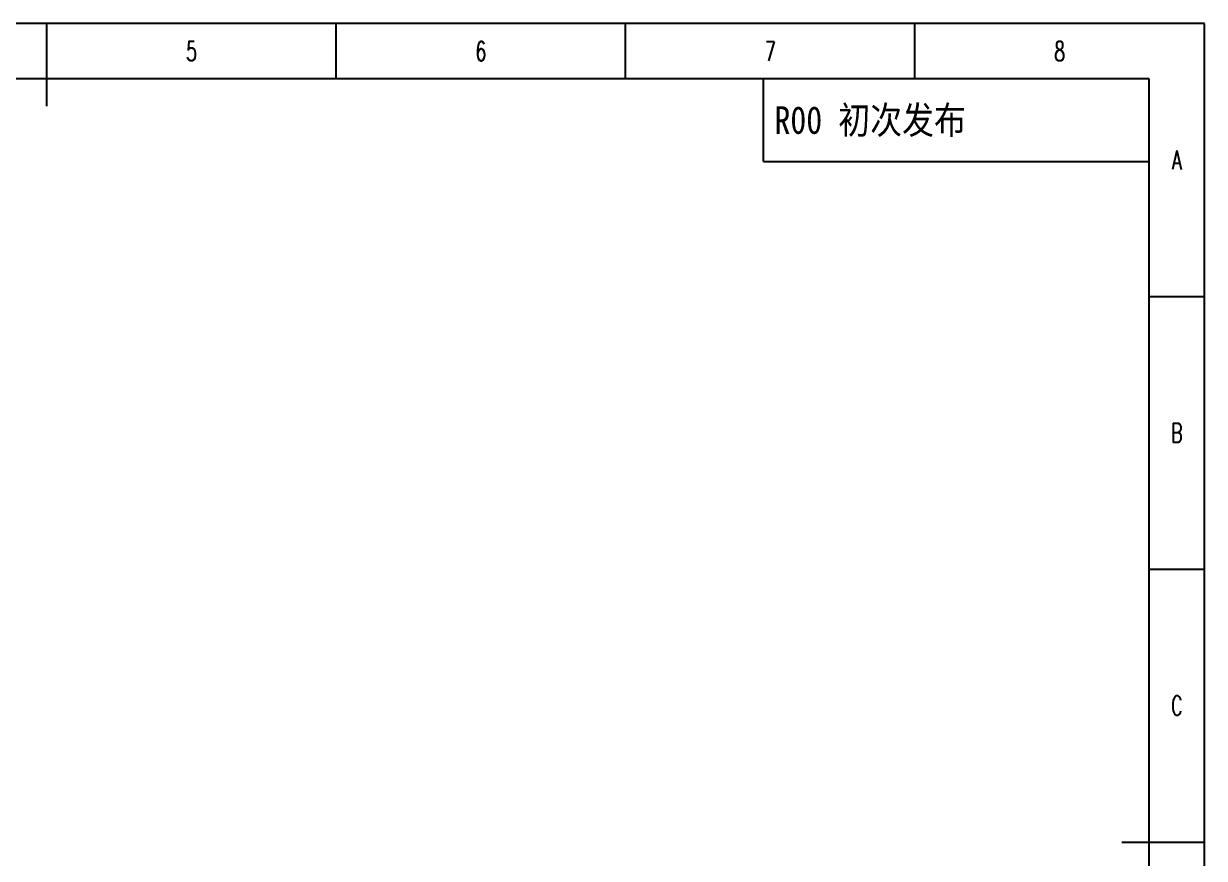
# Model space of a CAD drawing. Header units: millimetres. Extents: x 0 to 420, y 0 to 297.
# Drawn here: x 205.8 to 420, y 145.5 to 297 of the extents above; entities that cross this region are included whole.
import ezdxf
from ezdxf.enums import TextEntityAlignment as Align

# ---------------------------------------------------------------- set-up
doc = ezdxf.new("R2010")
doc.units = ezdxf.units.MM
doc.layers.add('PDM_Title', color=7, linetype='Continuous')
doc.styles.add('HZ', font='TXT.SHX', dxfattribs={"width": 0.667, "bigfont": 'HZTXT.SHX'})
doc.styles.add('pdmHT', font='SIMHEI.TTF')

# ---------------------------------------------------------------- blocks, each defined once
blk = doc.blocks.new('FitPDM_DWGFrame')
at = {"layer": 'PDM_Title', "color": 2}
for p, q in [((420, 297), (0, 297)), ((262.5, 287), (262.5, 297)), ((315, 287), (315, 297)), ((367.5, 287), (367.5, 297)), ((420, 0), (420, 297)), ((410, 247.5), (420, 247.5)), ((410, 198), (420, 198))]:
    blk.add_line(p, q, dxfattribs=at)
at = {"layer": 'PDM_Title', "color": 0}
for p, q in [((210, 282), (210, 297)), ((410, 287), (25, 287)), ((340, 272), (340, 287)), ((410, 10), (410, 287)), ((340, 272), (410, 272)), ((405, 148.5), (420, 148.5))]:
    blk.add_line(p, q, dxfattribs=at)
at = {"layer": 'PDM_Title', "color": 2, "style": 'HZ', "width": 0.667}
for s, p in [('5', (236.25, 292)), ('6', (288.75, 292)), ('7', (341.25, 292)), ('8', (393.75, 292)), ('A', (415, 272.25)), ('B', (415, 222.75)), ('C', (415, 173.25))]:
    blk.add_text(s, height=3.5, dxfattribs=at).set_placement(p, align=Align.MIDDLE_CENTER)
at = {"layer": 'PDM_Title', "color": 2, "style": 'pdmHT', "width": 0.85}
blk.add_text('R00 初次发布', height=5, dxfattribs=at).set_placement((342, 277))

msp = doc.modelspace()

# ---------------------------------------------------------------- block references
at = {"layer": 'PDM_Title'}
msp.add_blockref('FitPDM_DWGFrame', (0, 0), dxfattribs=at)

doc.saveas('drawing.dxf')
